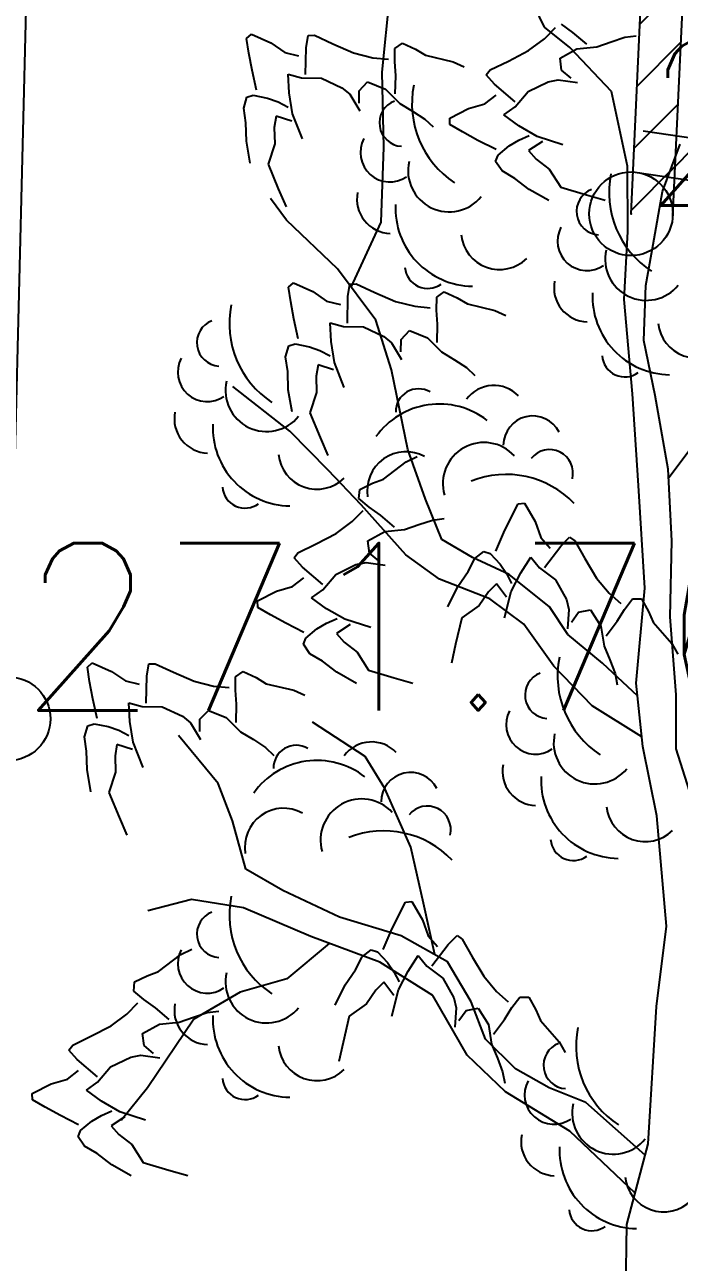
# Model space of a CAD drawing. Header units: millimetres. Extents: x 524954 to 526204, y 9523489 to 9524010.
# Drawn here: x 525731.63 to 525735.55, y 9523635.89 to 9523643.29 of the extents above; entities that cross this region are included whole.
import ezdxf

# ---------------------------------------------------------------- set-up
doc = ezdxf.new("R2010")
doc.units = ezdxf.units.MM
doc.header["$PDMODE"] = 32
doc.header["$PDSIZE"] = 0.5
doc.linetypes.add('ACAD_ISO12W100', pattern=[21, 12, -3, 0, -3, 0, -3])
doc.linetypes.add('AXES2', pattern=[28.575, 19.05, -3.175, 3.175, -3.175])
for name, color, linetype in [('Arbre', 34, 'ACAD_ISO12W100'), ('Axe_Piste', 3, 'AXES2'), ('Cloture', 7, 'Continuous'), ('Murs', 1, 'Continuous'), ('TopoAlt', 3, 'Continuous'), ('TOPOJIS', 7, 'Continuous')]:
    doc.layers.add(name, color=color, linetype=linetype)
doc.styles.add('Simplex 1.0', font='Simplex.shx', dxfattribs={"width": 0.99, "height": 1})
pattern_1 = [(45, (0, 0), (-0.1767766952966, 0.1767766952966), [])]

# ---------------------------------------------------------------- blocks, each defined once
blk = doc.blocks.new('TCPOINT M')
at = {"color": 0}
blk.add_point((0, 0), dxfattribs=at)
at = {"layer": 'TopoAlt', "style": 'Simplex 1.0', "width": 0.99}
blk.add_attdef('ALT', (0.15, 0.15), '', height=1, dxfattribs=at)
blk = doc.blocks.new('v088')
at = {"linetype": 'Continuous'}
for p, q in [((-0.8352, 10.1996), (-0.9911, 10.5198)), ((-1.8059, 9.9306), (-1.7492, 10.4915)), ((-0.6834, 10.0784), (-0.8352, 10.1996)), ((-0.4354, 9.8162), (-0.6834, 10.0784)), ((-1.7966, 9.483), (-1.8059, 9.9306)), ((-0.339, 9.3704), (-0.4354, 9.8162)), ((-1.8121, 9.0349), (-1.7966, 9.483)), ((-0.1306, 9.2193), (-0.0246, 9.5014)), ((-0.337, 8.9787), (-0.339, 9.3704)), ((-2.3783, 9.048), (-2.4742, 9.1766)), ((-0.1861, 8.901), (-0.1306, 9.2193)), ((-2.0737, 8.7558), (-2.3783, 9.048)), ((-1.992, 8.6473), (-1.8121, 9.0349)), ((-0.3597, 8.574), (-0.337, 8.9787)), ((-0.2308, 8.6575), (-0.1861, 8.901)), ((-1.8434, 8.4497), (-2.0737, 8.7558)), ((-0.2426, 8.3277), (-0.2308, 8.6575)), ((-0.3105, 8.0091), (-0.3597, 8.574)), ((-1.7501, 8.1531), (-1.8434, 8.4497)), ((-0.1735, 7.9995), (-0.2426, 8.3277)), ((-1.6531, 7.6763), (-1.7501, 8.1531)), ((-2.3581, 7.786), (-2.6995, 8.0525)), ((-0.2742, 7.4626), (-0.3105, 8.0091)), ((-0.0959, 7.5596), (-0.1735, 7.9995)), ((-0.0934, 7.5087), (0.2621, 7.9837)), ((-2.1294, 7.5544), (-2.3581, 7.786)), ((-1.5474, 7.38), (-1.6531, 7.6763)), ((-1.9323, 7.3471), (-2.1294, 7.5544)), ((-0.0745, 7.1309), (-0.0959, 7.5596)), ((-0.2365, 6.8477), (-0.2742, 7.4626)), ((-1.6648, 7.048), (-1.9323, 7.3471)), ((-1.4491, 7.1395), (-1.5474, 7.38)), ((-1.2665, 7.0314), (-1.4491, 7.1395)), ((-0.0837, 6.6768), (-0.0745, 7.1309)), ((-1.4628, 6.9029), (-1.6648, 7.048)), ((-1.0467, 6.9303), (-1.2665, 7.0314)), ((-1.1618, 6.7848), (-1.4628, 6.9029)), ((-0.8063, 6.7363), (-1.0467, 6.9303)), ((-0.2869, 6.2807), (-0.2365, 6.8477)), ((-0.9597, 6.6336), (-1.1618, 6.7848)), ((-0.6972, 6.5707), (-0.8063, 6.7363)), ((-0.0491, 6.2111), (-0.0837, 6.6768)), ((-0.7803, 6.3824), (-0.9597, 6.6336)), ((-0.4884, 6.4009), (-0.6972, 6.5707)), ((-0.5514, 6.1446), (-0.7803, 6.3824)), ((-0.2789, 6.2036), (-0.4884, 6.4009)), ((-0.2479, 5.9022), (-0.2869, 6.2807)), ((-0.2539, 5.9607), (-0.5514, 6.1446)), ((-0.0486, 5.8877), (-0.0491, 6.2111)), ((-1.9071, 5.8427), (-2.2223, 6.0475)), ((-2.7868, 5.6812), (-3.0229, 5.9686)), ((-1.7911, 5.6523), (-1.9071, 5.8427)), ((-0.1646, 5.4873), (-0.2479, 5.9022)), ((0.0846, 5.4676), (-0.0486, 5.8877)), ((-2.7013, 5.4591), (-2.7868, 5.6812)), ((-1.6346, 5.3011), (-1.7911, 5.6523)), ((-0.1073, 4.8293), (-0.1646, 5.4873)), ((-2.6206, 5.1685), (-2.7013, 5.4591)), ((-1.5592, 4.9668), (-1.6346, 5.3011)), ((-2.4003, 5.0425), (-2.6206, 5.1685)), ((-2.0611, 4.8817), (-2.4003, 5.0425)), ((-2.9464, 4.9876), (-3.2062, 4.92)), ((-2.6344, 4.9381), (-2.9464, 4.9876)), ((-1.4917, 4.6586), (-1.5592, 4.9668)), ((-2.2328, 4.7662), (-2.6344, 4.9381)), ((-1.6919, 4.7713), (-2.0611, 4.8817)), ((-0.1657, 4.3492), (-0.1073, 4.8293)), ((-1.8192, 4.6131), (-2.2328, 4.7662)), ((-1.415, 4.6154), (-1.6919, 4.7713)), ((-2.1227, 4.7254), (-2.3768, 4.5144)), ((-1.5041, 4.4145), (-1.8192, 4.6131)), ((-1.2732, 4.3758), (-1.415, 4.6154)), ((-2.3768, 4.5144), (-2.655, 4.434)), ((-2.655, 4.434), (-2.9315, 4.2727)), ((-1.2976, 4.0581), (-1.5041, 4.4145)), ((-1.1877, 4.1537), (-1.2732, 4.3758)), ((-0.2169, 3.5272), (-0.1657, 4.3492)), ((-2.9315, 4.2727), (-3.209, 3.8627)), ((-1.0099, 3.9771), (-1.1877, 4.1537)), ((-1.0692, 3.839), (-1.2976, 4.0581)), ((-0.8085, 3.8631), (-1.0099, 3.9771)), ((-3.209, 3.8627), (-3.3666, 3.6666)), ((-0.589, 3.7744), (-0.8085, 3.8631)), ((-0.6849, 3.6045), (-1.0692, 3.839)), ((-0.2343, 3.4611), (-0.589, 3.7744)), ((-0.2941, 3.234), (-0.6849, 3.6045)), ((-0.3436, 3.0457), (-0.2169, 3.5272)), ((-0.3518, 2.5418), (-0.3436, 3.0457))]:
    blk.add_line(p, q, dxfattribs=at)
at = {"color": 3, "linetype": 'Continuous'}
for p, q in [((-0.6662, 10.1688), (-0.7348, 10.218)), ((-2.6162, 10.1323), (-2.587, 10.1577)), ((-2.6028, 10.0456), (-2.6162, 10.1323)), ((-2.587, 10.1577), (-2.4712, 10.1066)), ((-2.2608, 10.0773), (-2.2494, 10.1511)), ((-2.2494, 10.1511), (-2.2113, 10.1522)), ((-2.2113, 10.1522), (-2.101, 10.101)), ((-0.9313, 10.0604), (-0.8359, 10.1311)), ((-0.8359, 10.1311), (-0.7709, 10.1978)), ((-0.5833, 10.0982), (-0.6662, 10.1688)), ((-0.4378, 10.1134), (-0.3559, 10.1397)), ((-0.3559, 10.1397), (-0.2873, 10.1487)), ((-2.4712, 10.1066), (-2.3879, 10.0492)), ((-2.2643, 9.9167), (-2.2608, 10.0773)), ((-2.101, 10.101), (-1.977, 10.0475)), ((-1.7305, 9.9947), (-1.7301, 10.0737)), ((-1.7301, 10.0737), (-1.6848, 10.1049)), ((-1.6848, 10.1049), (-1.6075, 10.069)), ((-1.6075, 10.069), (-1.5466, 10.0327)), ((-1.0512, 9.9981), (-0.9313, 10.0604)), ((-0.7431, 10.0152), (-0.6418, 10.0712)), ((-0.6418, 10.0712), (-0.5231, 10.0829)), ((-0.5231, 10.0829), (-0.4378, 10.1134)), ((-2.5835, 9.9428), (-2.6028, 10.0456)), ((-2.3879, 10.0492), (-2.3057, 10.0298)), ((-1.977, 10.0475), (-1.8618, 10.0181)), ((-1.8618, 10.0181), (-1.7691, 10.0099)), ((-1.7254, 9.9105), (-1.7305, 9.9947)), ((-1.5466, 10.0327), (-1.3822, 9.9939)), ((-1.3822, 9.9939), (-1.316, 9.9632)), ((-1.1606, 9.945), (-1.0512, 9.9981)), ((-0.7336, 9.9427), (-0.7431, 10.0152)), ((-2.5582, 9.8238), (-2.5835, 9.9428)), ((-2.3678, 9.9191), (-2.2883, 9.8969)), ((-2.3619, 9.8077), (-2.3678, 9.9191)), ((-1.7277, 9.8016), (-1.7254, 9.9105)), ((-1.1838, 9.9148), (-1.1606, 9.945)), ((-1.1339, 9.8592), (-1.1838, 9.9148)), ((-0.677, 9.8958), (-0.7336, 9.9427)), ((-2.2883, 9.8969), (-2.1685, 9.895)), ((-2.1685, 9.895), (-2.0471, 9.8386)), ((-2.0471, 9.8386), (-1.9997, 9.7992)), ((-1.9432, 9.8199), (-1.893, 9.873)), ((-1.893, 9.873), (-1.7856, 9.8299)), ((-1.0116, 9.755), (-1.1339, 9.8592)), ((-0.9342, 9.8156), (-0.8138, 9.874)), ((-0.8138, 9.874), (-0.7533, 9.8858)), ((-0.7533, 9.8858), (-0.6387, 9.8698)), ((-2.634, 9.7155), (-2.6142, 9.7814)), ((-2.6142, 9.7814), (-2.5764, 9.7933)), ((-2.5764, 9.7933), (-2.4916, 9.7768)), ((-2.4916, 9.7768), (-2.4283, 9.7541)), ((-2.3419, 9.6831), (-2.3619, 9.8077)), ((-1.9997, 9.7992), (-1.9397, 9.7002)), ((-1.9438, 9.7464), (-1.9432, 9.8199)), ((-1.7856, 9.8299), (-1.7015, 9.7452)), ((-1.1923, 9.7429), (-1.1254, 9.7944)), ((-1.0114, 9.724), (-0.9342, 9.8156)), ((-2.6206, 9.6288), (-2.634, 9.7155)), ((-2.4283, 9.7541), (-2.3676, 9.7232)), ((-1.7015, 9.7452), (-1.624, 9.6985)), ((-1.624, 9.6985), (-1.5519, 9.6516)), ((-1.4022, 9.6572), (-1.2895, 9.7147)), ((-1.2895, 9.7147), (-1.1923, 9.7429)), ((-1.0789, 9.6763), (-1.0114, 9.724)), ((-2.6175, 9.52), (-2.6206, 9.6288)), ((-2.4395, 9.6694), (-2.4511, 9.6011)), ((-2.3461, 9.6395), (-2.4395, 9.6694)), ((-2.2831, 9.5325), (-2.3419, 9.6831)), ((-1.5519, 9.6516), (-1.5015, 9.6041)), ((-1.401, 9.6186), (-1.4022, 9.6572)), ((-1.3254, 9.5742), (-1.401, 9.6186)), ((-0.9888, 9.6106), (-1.0789, 9.6763)), ((-2.4511, 9.6011), (-2.4483, 9.5032)), ((-1.2335, 9.5242), (-1.3254, 9.5742)), ((-0.9892, 9.5252), (-0.9269, 9.5527)), ((-0.8796, 9.5473), (-0.9888, 9.6106)), ((-0.7257, 9.4976), (-0.8796, 9.5473)), ((-2.5946, 9.3874), (-2.6175, 9.52)), ((-2.4483, 9.5032), (-2.4883, 9.3823)), ((-1.1253, 9.4685), (-1.2335, 9.5242)), ((-1.1132, 9.4352), (-1.0467, 9.4905)), ((-1.0467, 9.4905), (-0.9892, 9.5252)), ((-0.8484, 9.5165), (-0.9306, 9.463)), ((-1.1278, 9.3984), (-1.1132, 9.4352)), ((-1.0892, 9.3413), (-1.1278, 9.3984)), ((-0.9306, 9.463), (-0.885, 9.4108)), ((-0.885, 9.4108), (-0.8073, 9.3511)), ((-2.4883, 9.3823), (-2.4269, 9.2344)), ((-1.0136, 9.2969), (-1.0892, 9.3413)), ((-0.8073, 9.3511), (-0.7389, 9.2437)), ((-0.9273, 9.2307), (-1.0136, 9.2969)), ((-0.7389, 9.2437), (-0.5855, 9.1979)), ((-2.4269, 9.2344), (-2.3802, 9.1269)), ((-0.81, 9.1646), (-0.9273, 9.2307)), ((-0.5855, 9.1979), (-0.4727, 9.1661)), ((-2.3661, 8.6466), (-2.3369, 8.6719)), ((-2.3369, 8.6719), (-2.2212, 8.6209)), ((-2.0108, 8.5916), (-1.9993, 8.6654)), ((-1.9993, 8.6654), (-1.9613, 8.6665)), ((-1.9613, 8.6665), (-1.8509, 8.6153)), ((-2.3527, 8.5599), (-2.3661, 8.6466)), ((-2.2212, 8.6209), (-2.1379, 8.5634)), ((-2.0143, 8.4309), (-2.0108, 8.5916)), ((-1.8509, 8.6153), (-1.7269, 8.5617)), ((-1.4805, 8.509), (-1.4801, 8.5879)), ((-1.4801, 8.5879), (-1.4347, 8.6192)), ((-1.4347, 8.6192), (-1.3575, 8.5833)), ((-1.3575, 8.5833), (-1.2966, 8.547)), ((-2.3334, 8.4571), (-2.3527, 8.5599)), ((-2.1379, 8.5634), (-2.0557, 8.544)), ((-1.7269, 8.5617), (-1.6118, 8.5324)), ((-1.6118, 8.5324), (-1.519, 8.5242)), ((-1.4754, 8.4248), (-1.4805, 8.509)), ((-1.2966, 8.547), (-1.1322, 8.5082)), ((-1.1322, 8.5082), (-1.066, 8.4775)), ((-2.3082, 8.3381), (-2.3334, 8.4571)), ((-2.1178, 8.4334), (-2.0382, 8.4112)), ((-2.1118, 8.322), (-2.1178, 8.4334)), ((-2.0382, 8.4112), (-1.9184, 8.4092)), ((-1.9184, 8.4092), (-1.7971, 8.3529)), ((-1.6931, 8.3341), (-1.643, 8.3873)), ((-1.643, 8.3873), (-1.5356, 8.3441)), ((-1.4776, 8.3159), (-1.4754, 8.4248)), ((-2.384, 8.2298), (-2.3641, 8.2956)), ((-2.3641, 8.2956), (-2.3264, 8.3076)), ((-2.3264, 8.3076), (-2.2415, 8.291)), ((-2.2415, 8.291), (-2.1783, 8.2684)), ((-2.0919, 8.1974), (-2.1118, 8.322)), ((-1.7971, 8.3529), (-1.7497, 8.3134)), ((-1.7497, 8.3134), (-1.6897, 8.2145)), ((-1.6937, 8.2606), (-1.6931, 8.3341)), ((-1.5356, 8.3441), (-1.4515, 8.2595)), ((-2.3706, 8.1431), (-2.384, 8.2298)), ((-2.1783, 8.2684), (-2.1175, 8.2375)), ((-1.4515, 8.2595), (-1.374, 8.2128)), ((-1.374, 8.2128), (-1.3019, 8.1659)), ((-2.3674, 8.0343), (-2.3706, 8.1431)), ((-2.1895, 8.1837), (-2.2011, 8.1153)), ((-2.0961, 8.1537), (-2.1895, 8.1837)), ((-2.0331, 8.0467), (-2.0919, 8.1974)), ((-1.3019, 8.1659), (-1.2515, 8.1184)), ((-2.2011, 8.1153), (-2.1982, 8.0174)), ((-2.3445, 7.9016), (-2.3674, 8.0343)), ((-2.1982, 8.0174), (-2.2383, 7.8966)), ((-2.2383, 7.8966), (-2.1768, 7.7487)), ((-2.1768, 7.7487), (-2.1302, 7.6412)), ((-1.6632, 7.6026), (-1.5976, 7.6345)), ((-1.7972, 7.4997), (-1.6632, 7.6026)), ((-1.9404, 7.4382), (-1.8638, 7.4754)), ((-1.8638, 7.4754), (-1.7972, 7.4997)), ((-1.9448, 7.3833), (-1.9404, 7.4382)), ((-1.8839, 7.3331), (-1.9448, 7.3833)), ((-1.8154, 7.2839), (-1.8839, 7.3331)), ((-1.0336, 7.2746), (-0.9936, 7.3527)), ((-0.9936, 7.3527), (-0.9551, 7.3561)), ((-0.9551, 7.3561), (-0.8913, 7.2468)), ((-1.985, 7.2461), (-1.9201, 7.3129)), ((-1.7325, 7.2133), (-1.8154, 7.2839)), ((-1.587, 7.2285), (-1.5051, 7.2548)), ((-1.5051, 7.2548), (-1.4365, 7.2638)), ((-1.0783, 7.18), (-1.0336, 7.2746)), ((-0.8913, 7.2468), (-0.8575, 7.1514)), ((-2.2004, 7.1132), (-2.0805, 7.1754)), ((-2.0805, 7.1754), (-1.985, 7.2461)), ((-1.8923, 7.1303), (-1.791, 7.1862)), ((-1.791, 7.1862), (-1.6722, 7.1979)), ((-1.6722, 7.1979), (-1.587, 7.2285)), ((-1.1277, 7.0688), (-1.0783, 7.18)), ((-2.3098, 7.06), (-2.2004, 7.1132)), ((-1.8828, 7.0578), (-1.8923, 7.1303)), ((-0.8575, 7.1514), (-0.8023, 7.0875)), ((-0.8351, 6.9716), (-0.7381, 7.0997)), ((-0.7381, 7.0997), (-0.6855, 7.1528)), ((-0.6855, 7.1528), (-0.654, 7.1313)), ((-0.654, 7.1313), (-0.5947, 7.0251)), ((-2.333, 7.0298), (-2.3098, 7.06)), ((-2.283, 6.9743), (-2.333, 7.0298)), ((-1.8262, 7.0109), (-1.8828, 7.0578)), ((-1.2925, 6.9474), (-1.2526, 7.0255)), ((-1.2526, 7.0255), (-1.1978, 7.0672)), ((-1.1978, 7.0672), (-1.1602, 7.0548)), ((-1.1602, 7.0548), (-1.1012, 6.9916)), ((-0.978, 6.9406), (-0.9175, 7.0343)), ((-0.9175, 7.0343), (-0.8661, 6.9697)), ((-0.5947, 7.0251), (-0.5257, 6.909)), ((-2.1607, 6.8701), (-2.283, 6.9743)), ((-2.0833, 6.9307), (-1.963, 6.9891)), ((-1.963, 6.9891), (-1.9025, 7.0009)), ((-1.9025, 7.0009), (-1.7879, 6.9849)), ((-1.1012, 6.9916), (-1.0633, 6.9361)), ((-0.8661, 6.9697), (-0.7702, 6.8978)), ((-2.3415, 6.858), (-2.2745, 6.9095)), ((-2.1606, 6.8391), (-2.0833, 6.9307)), ((-1.3538, 6.8575), (-1.2925, 6.9474)), ((-1.0633, 6.9361), (-1.0322, 6.8755)), ((-1.0349, 6.828), (-0.978, 6.9406)), ((-0.7702, 6.8978), (-0.705, 6.781)), ((-0.5257, 6.909), (-0.4496, 6.8178)), ((-2.5514, 6.7723), (-2.4387, 6.8298)), ((-2.4387, 6.8298), (-2.3415, 6.858)), ((-2.228, 6.7914), (-2.1606, 6.8391)), ((-1.413, 6.7366), (-1.3538, 6.8575)), ((-1.1715, 6.8255), (-1.2266, 6.7446)), ((-1.122, 6.8741), (-1.1715, 6.8255)), ((-1.0639, 6.7951), (-1.122, 6.8741)), ((-1.0757, 6.6715), (-1.0349, 6.828)), ((-0.4496, 6.8178), (-0.3793, 6.7567)), ((-2.5502, 6.7337), (-2.5514, 6.7723)), ((-2.4746, 6.6893), (-2.5502, 6.7337)), ((-2.1379, 6.7256), (-2.228, 6.7914)), ((-1.2266, 6.7446), (-1.3299, 6.6702)), ((-0.705, 6.781), (-0.6897, 6.7213)), ((-0.357, 6.7218), (-0.3104, 6.7855)), ((-0.3104, 6.7855), (-0.2553, 6.7842)), ((-0.2553, 6.7842), (-0.2138, 6.7099)), ((-2.3827, 6.6392), (-2.4746, 6.6893)), ((-2.1384, 6.6402), (-2.076, 6.6678)), ((-2.0288, 6.6624), (-2.1379, 6.7256)), ((-1.8748, 6.6127), (-2.0288, 6.6624)), ((-1.3299, 6.6702), (-1.3669, 6.5144)), ((-0.6897, 6.7213), (-0.6991, 6.6059)), ((-0.6753, 6.6457), (-0.6318, 6.7049)), ((-0.6318, 6.7049), (-0.56, 6.7185)), ((-0.56, 6.7185), (-0.4983, 6.6206)), ((-0.4022, 6.6506), (-0.357, 6.7218)), ((-0.2138, 6.7099), (-0.1857, 6.6447)), ((-2.2745, 6.5836), (-2.3827, 6.6392)), ((-2.2624, 6.5503), (-2.1959, 6.6055)), ((-2.1959, 6.6055), (-2.1384, 6.6402)), ((-1.9976, 6.6315), (-2.0798, 6.5781)), ((-0.4983, 6.6206), (-0.4798, 6.5027)), ((-0.4679, 6.5637), (-0.4022, 6.6506)), ((-0.1857, 6.6447), (-0.0753, 6.5169)), ((-2.2769, 6.5134), (-2.2624, 6.5503)), ((-2.2384, 6.4564), (-2.2769, 6.5134)), ((-2.0798, 6.5781), (-2.0342, 6.5259)), ((-2.0342, 6.5259), (-1.9565, 6.4662)), ((-1.3669, 6.5144), (-1.3922, 6.3999)), ((-0.0753, 6.5169), (-0.0397, 6.4532)), ((-2.1628, 6.412), (-2.2384, 6.4564)), ((-1.9565, 6.4662), (-1.8881, 6.3588)), ((-0.4798, 6.5027), (-0.4444, 6.4194)), ((-3.5682, 6.3771), (-3.539, 6.4025)), ((-3.5548, 6.2904), (-3.5682, 6.3771)), ((-3.539, 6.4025), (-3.4232, 6.3514)), ((-3.2129, 6.3221), (-3.2014, 6.3959)), ((-3.2014, 6.3959), (-3.1633, 6.397)), ((-3.1633, 6.397), (-3.053, 6.3458)), ((-2.0765, 6.3457), (-2.1628, 6.412)), ((-0.4444, 6.4194), (-0.4135, 6.3391)), ((-3.5355, 6.1876), (-3.5548, 6.2904)), ((-3.4232, 6.3514), (-3.3399, 6.2939)), ((-3.3399, 6.2939), (-3.2577, 6.2746)), ((-3.2164, 6.1615), (-3.2129, 6.3221)), ((-3.053, 6.3458), (-2.929, 6.2922)), ((-2.929, 6.2922), (-2.8139, 6.2629)), ((-2.6826, 6.2395), (-2.6821, 6.3185)), ((-2.6821, 6.3185), (-2.6368, 6.3497)), ((-2.6368, 6.3497), (-2.5596, 6.3138)), ((-2.5596, 6.3138), (-2.4986, 6.2775)), ((-1.9592, 6.2797), (-2.0765, 6.3457)), ((-1.8881, 6.3588), (-1.7347, 6.313)), ((-1.7347, 6.313), (-1.6219, 6.2812)), ((-0.4135, 6.3391), (-0.4006, 6.2711)), ((-2.8139, 6.2629), (-2.7211, 6.2547)), ((-2.6774, 6.1553), (-2.6826, 6.2395)), ((-2.4986, 6.2775), (-2.3343, 6.2387)), ((-2.3343, 6.2387), (-2.2681, 6.208)), ((-3.5103, 6.0686), (-3.5355, 6.1876)), ((-3.3198, 6.1639), (-3.2403, 6.1417)), ((-3.3139, 6.0525), (-3.3198, 6.1639)), ((-3.2403, 6.1417), (-3.1205, 6.1398)), ((-3.1205, 6.1398), (-2.9991, 6.0834)), ((-2.6797, 6.0464), (-2.6774, 6.1553)), ((-2.9991, 6.0834), (-2.9517, 6.044)), ((-2.8958, 5.9912), (-2.8952, 6.0647)), ((-2.8952, 6.0647), (-2.845, 6.1178)), ((-2.845, 6.1178), (-2.7377, 6.0747)), ((-2.7377, 6.0747), (-2.6536, 5.99)), ((-3.5861, 5.9603), (-3.5662, 6.0262)), ((-3.5662, 6.0262), (-3.5284, 6.0381)), ((-3.5284, 6.0381), (-3.4436, 6.0215)), ((-3.4436, 6.0215), (-3.3804, 5.9989)), ((-3.3804, 5.9989), (-3.3196, 5.968)), ((-3.294, 5.9279), (-3.3139, 6.0525)), ((-2.9517, 6.044), (-2.8917, 5.945)), ((-2.6536, 5.99), (-2.576, 5.9433)), ((-3.5727, 5.8736), (-3.5861, 5.9603)), ((-3.2352, 5.7773), (-3.294, 5.9279)), ((-2.576, 5.9433), (-2.5039, 5.8964)), ((-3.5695, 5.7648), (-3.5727, 5.8736)), ((-3.3915, 5.9142), (-3.4031, 5.8459)), ((-3.4031, 5.8459), (-3.4003, 5.748)), ((-3.2981, 5.8843), (-3.3915, 5.9142)), ((-2.5039, 5.8964), (-2.4536, 5.8489)), ((-3.5466, 5.6322), (-3.5695, 5.7648)), ((-3.4003, 5.748), (-3.4403, 5.6271)), ((-3.4403, 5.6271), (-3.3789, 5.4792)), ((-3.3789, 5.4792), (-3.3323, 5.3717)), ((-1.7068, 4.8945), (-1.6668, 4.9726)), ((-1.6668, 4.9726), (-1.6283, 4.976)), ((-1.6283, 4.976), (-1.5645, 4.8667)), ((-1.7514, 4.7999), (-1.7068, 4.8945)), ((-1.5645, 4.8667), (-1.5307, 4.7714)), ((-1.8008, 4.6887), (-1.7514, 4.7999)), ((-1.5307, 4.7714), (-1.4755, 4.7074)), ((-1.4112, 4.7196), (-1.3587, 4.7727)), ((-1.3587, 4.7727), (-1.3272, 4.7513)), ((-1.3272, 4.7513), (-1.2679, 4.6451)), ((-3.1435, 4.5571), (-3.0095, 4.66)), ((-3.0095, 4.66), (-2.9439, 4.6918)), ((-1.9257, 4.6454), (-1.871, 4.6871)), ((-1.871, 4.6871), (-1.8334, 4.6747)), ((-1.8334, 4.6747), (-1.7744, 4.6115)), ((-1.5083, 4.5916), (-1.4112, 4.7196)), ((-1.9657, 4.5674), (-1.9257, 4.6454)), ((-1.7744, 4.6115), (-1.7365, 4.5561)), ((-1.6512, 4.5605), (-1.5907, 4.6542)), ((-1.5907, 4.6542), (-1.5392, 4.5896)), ((-1.5392, 4.5896), (-1.4434, 4.5178)), ((-1.2679, 4.6451), (-1.1988, 4.529)), ((-3.2867, 4.4956), (-3.2101, 4.5328)), ((-3.2101, 4.5328), (-3.1435, 4.5571)), ((-2.0269, 4.4774), (-1.9657, 4.5674)), ((-1.7365, 4.5561), (-1.7054, 4.4954)), ((-1.7081, 4.4479), (-1.6512, 4.5605)), ((-1.4434, 4.5178), (-1.3781, 4.401)), ((-1.1988, 4.529), (-1.1228, 4.4377)), ((-3.2911, 4.4407), (-3.2867, 4.4956)), ((-3.2303, 4.3905), (-3.2911, 4.4407)), ((-2.0862, 4.3565), (-2.0269, 4.4774)), ((-1.8447, 4.4455), (-1.8998, 4.3645)), ((-1.7952, 4.494), (-1.8447, 4.4455)), ((-1.7371, 4.415), (-1.7952, 4.494)), ((-1.7488, 4.2914), (-1.7081, 4.4479)), ((-1.1228, 4.4377), (-1.0524, 4.3767)), ((-3.3314, 4.3035), (-3.2664, 4.3702)), ((-3.1617, 4.3413), (-3.2303, 4.3905)), ((-1.8998, 4.3645), (-2.0031, 4.2901)), ((-1.3781, 4.401), (-1.3629, 4.3412)), ((-1.0302, 4.3418), (-0.9835, 4.4054)), ((-0.9835, 4.4054), (-0.9285, 4.4041)), ((-0.9285, 4.4041), (-0.8869, 4.3298)), ((-3.4268, 4.2328), (-3.3314, 4.3035)), ((-3.0788, 4.2707), (-3.1617, 4.3413)), ((-2.9333, 4.2859), (-2.8514, 4.3121)), ((-2.8514, 4.3121), (-2.7828, 4.3211)), ((-2.0031, 4.2901), (-2.0401, 4.1343)), ((-1.3629, 4.3412), (-1.3723, 4.2259)), ((-1.3485, 4.2656), (-1.3049, 4.3248)), ((-1.3049, 4.3248), (-1.2331, 4.3384)), ((-1.2331, 4.3384), (-1.1715, 4.2405)), ((-1.0754, 4.2705), (-1.0302, 4.3418)), ((-0.8869, 4.3298), (-0.8589, 4.2646)), ((-3.5467, 4.1705), (-3.4268, 4.2328)), ((-3.2386, 4.1877), (-3.1373, 4.2436)), ((-3.1373, 4.2436), (-3.0186, 4.2553)), ((-3.0186, 4.2553), (-2.9333, 4.2859)), ((-1.1715, 4.2405), (-1.153, 4.1227)), ((-1.1411, 4.1837), (-1.0754, 4.2705)), ((-0.8589, 4.2646), (-0.7485, 4.1368)), ((-3.6561, 4.1174), (-3.5467, 4.1705)), ((-3.2291, 4.1152), (-3.2386, 4.1877)), ((-3.6793, 4.0872), (-3.6561, 4.1174)), ((-3.6294, 4.0317), (-3.6793, 4.0872)), ((-3.1725, 4.0683), (-3.2291, 4.1152)), ((-2.0401, 4.1343), (-2.0653, 4.0199)), ((-1.153, 4.1227), (-1.1176, 4.0393)), ((-0.7485, 4.1368), (-0.7129, 4.0731)), ((-3.5071, 3.9275), (-3.6294, 4.0317)), ((-3.4297, 3.988), (-3.3093, 4.0465)), ((-3.3093, 4.0465), (-3.2488, 4.0583)), ((-3.2488, 4.0583), (-3.1342, 4.0423)), ((-1.1176, 4.0393), (-1.0867, 3.9591)), ((-3.6878, 3.9154), (-3.6208, 3.9668)), ((-3.5069, 3.8964), (-3.4297, 3.988)), ((-1.0867, 3.9591), (-1.0738, 3.891)), ((-3.8977, 3.8297), (-3.785, 3.8871)), ((-3.785, 3.8871), (-3.6878, 3.9154)), ((-3.5743, 3.8488), (-3.5069, 3.8964)), ((-3.4842, 3.783), (-3.5743, 3.8488)), ((-3.8965, 3.791), (-3.8977, 3.8297)), ((-3.8209, 3.7466), (-3.8965, 3.791)), ((-3.3751, 3.7197), (-3.4842, 3.783)), ((-3.729, 3.6966), (-3.8209, 3.7466)), ((-3.5422, 3.6629), (-3.4847, 3.6976)), ((-3.4847, 3.6976), (-3.4223, 3.7252)), ((-3.2212, 3.6701), (-3.3751, 3.7197)), ((-3.6208, 3.641), (-3.729, 3.6966)), ((-3.6087, 3.6076), (-3.5422, 3.6629)), ((-3.3439, 3.6889), (-3.4261, 3.6355)), ((-3.4261, 3.6355), (-3.3805, 3.5833)), ((-3.6232, 3.5708), (-3.6087, 3.6076)), ((-3.5847, 3.5138), (-3.6232, 3.5708)), ((-3.3805, 3.5833), (-3.3028, 3.5236)), ((-3.5091, 3.4694), (-3.5847, 3.5138)), ((-3.3028, 3.5236), (-3.2344, 3.4162)), ((-3.4228, 3.4031), (-3.5091, 3.4694)), ((-3.3055, 3.337), (-3.4228, 3.4031)), ((-3.2344, 3.4162), (-3.081, 3.3703)), ((-3.081, 3.3703), (-2.9682, 3.3386))]:
    blk.add_line(p, q, dxfattribs=at)
for centre, major_axis, start_param, end_param in [((-1.0632, 9.7428), (0.3995, 0.3995), 2.158504, 3.344219), ((-1.6825, 9.6282), (-0.099, 0.099), -0.421529, 2.292047), ((-1.7599, 9.4514), (-0.1246, 0.1246), 0.293965, 2.957824), ((-1.4053, 9.3432), (0.1741, 0.1741), 2.133893, 4.816631), ((0.1148, 9.2139), (-0.3995, 0.3995), 0.587708, 1.773422), ((-1.7527, 9.1724), (-0.1445, 0.1445), 0.590553, 2.325666), ((-0.5045, 9.0993), (0.099, 0.099), 1.149268, 3.862844), ((-1.2605, 9.1191), (0.3298, 0.3298), 2.307735, 3.914618), ((-1.1039, 8.9843), (0.1641, 0.1641), 2.463212, 4.701636), ((-0.5819, 8.9225), (0.1246, 0.1246), 1.864761, 4.52862), ((-0.2273, 8.8143), (0.1741, 0.1741), 2.133893, 4.816631), ((-1.5338, 8.7756), (0.0964, 0.0964), 2.435534, 4.557933), ((-0.5746, 8.6435), (0.1445, 0.1445), 2.161349, 3.896462), ((-0.0825, 8.5902), (0.3298, 0.3298), 2.307735, 3.914618), ((-2.1547, 8.4302), (0.3995, 0.3995), 2.158504, 3.344219), ((-2.774, 8.3155), (-0.099, 0.099), -0.421529, 2.292047), ((0.0741, 8.4554), (0.1641, 0.1641), 2.463212, 4.701636), ((-2.8514, 8.1388), (-0.1246, 0.1246), 0.293965, 2.957824), ((-0.3558, 8.2467), (0.0964, 0.0964), 2.435534, 4.557933), ((-2.4968, 8.0306), (0.1741, 0.1741), 2.133893, 4.816631), ((-1.1385, 7.8551), (-0.1445, 0.1445), 4.692823, 6.427936), ((-1.5891, 7.9031), (0.0964, 0.0964), 0.254619, 2.377018), ((-1.4642, 7.4823), (0.3298, 0.3298), 0.12682, 1.733702), ((-2.8441, 7.8598), (-0.1445, 0.1445), 0.590553, 2.325666), ((-0.9057, 7.7012), (0.1246, 0.1246), 5.967031, 8.63089), ((-2.352, 7.8064), (0.3298, 0.3298), 2.307735, 3.914618), ((-1.1975, 7.4726), (-0.1741, 0.1741), 4.665366, 7.348105), ((-0.8052, 7.5365), (-0.099, 0.099), 3.680741, 6.394318), ((-2.1954, 7.6717), (0.1641, 0.1641), 2.463212, 4.701636), ((-1.6643, 7.4312), (-0.1641, 0.1641), -1.288499, 0.949924), ((-1.0661, 6.9632), (-0.3995, 0.3995), 4.689978, 5.875693), ((-2.6253, 7.463), (0.0964, 0.0964), 2.435534, 4.557933), ((-0.1929, 6.3242), (-0.3995, 0.3995), 0.587708, 1.773422), ((-0.8122, 6.2095), (-0.099, 0.099), -0.421529, 2.292047), ((-0.8896, 6.0328), (0.1246, 0.1246), 1.864761, 4.52862), ((-2.32, 5.773), (0.0964, 0.0964), 0.254619, 2.377018), ((-1.8693, 5.7251), (0.1445, 0.1445), 6.263619, 7.998733), ((-0.535, 5.9246), (0.1741, 0.1741), 2.133893, 4.816631), ((-2.1951, 5.3523), (0.3298, 0.3298), 0.12682, 1.733702), ((-0.8824, 5.7538), (-0.1445, 0.1445), 0.590553, 2.325666), ((-1.6366, 5.5711), (-0.1246, 0.1246), 4.396235, 7.060094), ((-0.3902, 5.7004), (0.3298, 0.3298), 2.307735, 3.914618), ((-2.3952, 5.3012), (-0.1641, 0.1641), -1.288499, 0.949924), ((-1.9284, 5.3425), (0.1741, 0.1741), 6.236163, 8.918901), ((-1.536, 5.4064), (0.099, 0.099), 5.251538, 7.965114), ((-0.2336, 5.5657), (-0.1641, 0.1641), 0.892416, 3.130839), ((-1.7969, 4.8332), (0.3995, 0.3995), 6.260774, 7.446489), ((-0.6635, 5.357), (0.0964, 0.0964), 2.435534, 4.557933), ((-2.1547, 4.8961), (-0.3995, 0.3995), 0.587708, 1.773422), ((-2.774, 4.7815), (-0.099, 0.099), -0.421529, 2.292047), ((-2.8514, 4.6047), (-0.1246, 0.1246), 0.293965, 2.957824), ((-2.4968, 4.4965), (0.1741, 0.1741), 2.133893, 4.816631), ((-2.8441, 4.3258), (-0.1445, 0.1445), 0.590553, 2.325666), ((-2.352, 4.2724), (0.3298, 0.3298), 2.307735, 3.914618), ((-0.0823, 4.1124), (0.3995, 0.3995), 2.158504, 3.344219), ((-2.1954, 4.1377), (0.1641, 0.1641), 2.463212, 4.701636), ((-0.7016, 3.9977), (0.099, 0.099), 1.149268, 3.862844), ((-2.6253, 3.929), (0.0964, 0.0964), 2.435534, 4.557933), ((-0.779, 3.821), (0.1246, 0.1246), 1.864761, 4.52862), ((-0.4244, 3.7128), (0.1741, 0.1741), 2.133893, 4.816631), ((-0.7718, 3.542), (-0.1445, 0.1445), 0.590553, 2.325666), ((-0.2796, 3.4886), (0.3298, 0.3298), 2.307735, 3.914618), ((-0.1231, 3.3539), (0.1641, 0.1641), 2.463212, 4.701636), ((-0.5529, 3.1452), (0.0964, 0.0964), 2.435534, 4.557933)]:
    blk.add_ellipse(centre, major_axis=major_axis, ratio=1, start_param=start_param, end_param=end_param, dxfattribs=at)

msp = doc.modelspace()

# ---------------------------------------------------------------- hatches: boundary and pattern name
at = {"layer": 'Murs'}
h = msp.add_hatch(dxfattribs=at)
h.set_pattern_fill('_U', color=256, scale=0.25, angle=45, style=0, pattern_type=0)
h.set_pattern_definition(pattern_1)
h.paths.add_polyline_path([(525735.2584, 9523642.1584), (525737.2762, 9523685.0327), (525740.2188, 9523708.2482), (525777.6829, 9523702.6849), (525777.6462, 9523702.4376), (525740.4347, 9523707.9634), (525737.5254, 9523685.011), (525735.5081, 9523642.1466)])
h = msp.add_hatch(dxfattribs=at)
h.set_pattern_fill('_U', color=256, scale=0.25, angle=45, style=0, pattern_type=0)
h.set_pattern_definition(pattern_1)
h.paths.add_polyline_path([(525753.9404, 9523627.0635), (525754.1977, 9523627.1828), (525754.5342, 9523633.0004), (525754.6509, 9523637.654), (525754.7085, 9523639.8135), (525735.3309, 9523642.6531), (525735.2946, 9523642.4057), (525754.4526, 9523639.5983), (525754.401, 9523637.6605), (525754.2844, 9523633.0108)])

# ---------------------------------------------------------------- linework, layer by layer
at = {"layer": 'Axe_Piste', "ltscale": 0.25, "flags": 128}
msp.add_lwpolyline([(525735.7018, 9523708.807), (525733.7118, 9523685.4745), (525732.2222, 9523667.3913), (525731.5374, 9523639.1411), (525730.9016, 9523631.0452)], dxfattribs=at)
at = {"layer": 'Cloture', "flags": 128}
for points in [[(525735.2584, 9523642.1584), (525737.2762, 9523685.0327), (525740.2188, 9523708.2482), (525777.6829, 9523702.6849)], [(525735.5081, 9523642.1466), (525737.5254, 9523685.011), (525740.4347, 9523707.9634), (525777.6462, 9523702.4376)], [(525735.3309, 9523642.6531), (525754.7085, 9523639.8135), (525754.6509, 9523637.654), (525754.5342, 9523633.0004), (525754.1977, 9523627.1828), (525724.1482, 9523613.2539)], [(525735.2946, 9523642.4057), (525754.4526, 9523639.5983), (525754.401, 9523637.6605), (525754.2844, 9523633.0108), (525753.9943, 9523627.6398), (525724.1324, 9523613.6855)]]:
    msp.add_lwpolyline(points, dxfattribs=at)

# ---------------------------------------------------------------- block references
at = {"layer": 'Arbre'}
msp.add_blockref('v088', (525735.577, 9523633.073), dxfattribs=at)
at = {"layer": 'TOPOJIS'}
ref = msp.add_blockref('TCPOINT M', (525735.2584, 9523642.1584, 272.01), dxfattribs=at)
ref.add_attrib('ALT', '272.01', (525735.3084, 9523642.2084, 272.01), dxfattribs={"layer": 'TopoAlt', "height": 1, "style": 'Simplex 1.0', "width": 0.99})
ref = msp.add_blockref('TCPOINT M', (525731.5374, 9523639.1411, 271.76), dxfattribs=at)
ref.add_attrib('ALT', '271.76', (525731.5874, 9523639.1911, 271.76), dxfattribs={"layer": 'TopoAlt', "height": 1, "style": 'Simplex 1.0', "width": 0.99})

doc.saveas('drawing.dxf')
